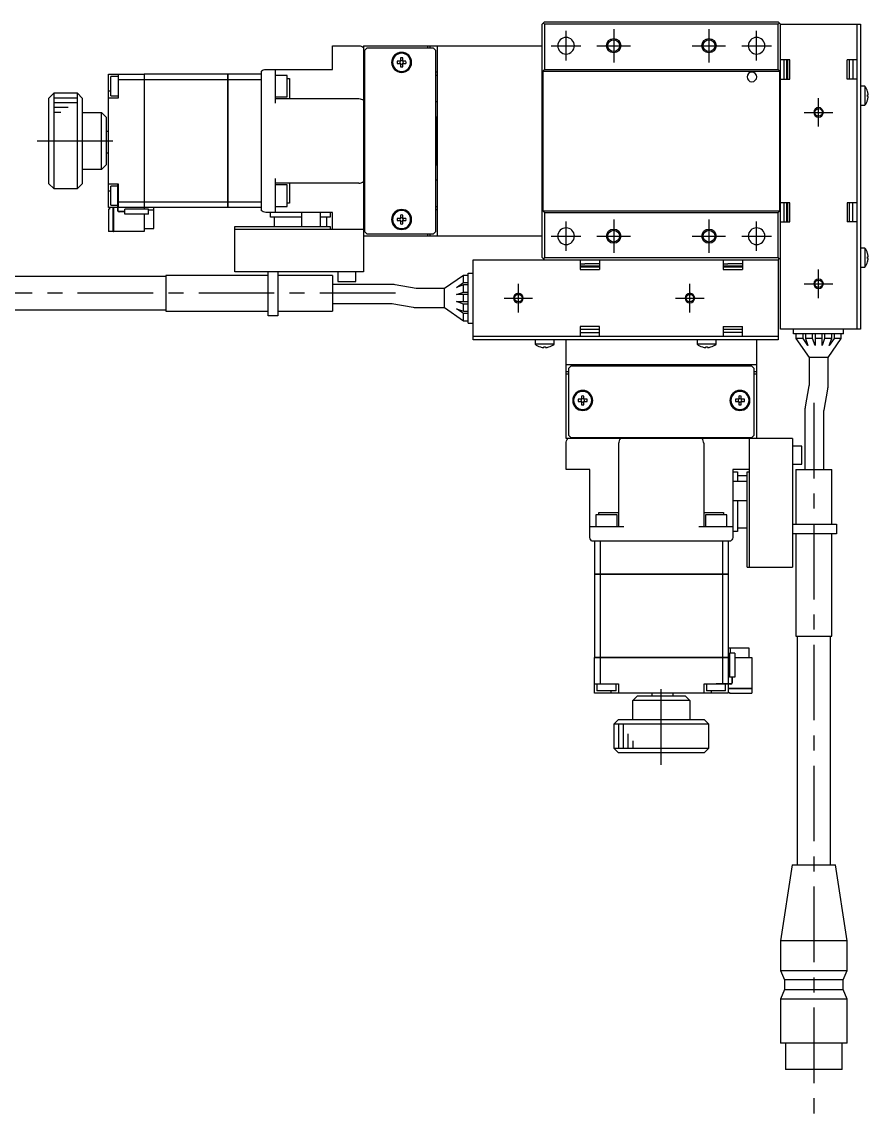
# Model space of a CAD drawing. Extents: x -1 to 668, y -8 to 398.
# Drawn here: x 490.7 to 668.2, y 79.5 to 309.5 of the extents above; entities that cross this region are included whole.
import ezdxf

# ---------------------------------------------------------------- set-up
doc = ezdxf.new("R2010")
doc.units = 0
doc.header["$LTSCALE"] = 0.5
doc.linetypes.add('CENTER', pattern=[50.8, 31.75, -6.35, 6.35, -6.35])
for name, color, linetype in [('MSM_CENTER', 1, 'CENTER'), ('MSM_CONTINUOUS', 7, 'CONTINUOUS'), ('MSM_NARROW', 5, 'CONTINUOUS')]:
    doc.layers.add(name, color=color, linetype=linetype)

msp = doc.modelspace()

# ---------------------------------------------------------------- linework, layer by layer
at = {"layer": 'MSM_CENTER'}
for p, q in [((604.84, 301.41), (604.84, 307.61)), ((614.84, 308.01), (614.84, 301.01)), ((634.84, 308.01), (634.84, 301.01)), ((644.84, 301.41), (644.84, 307.61)), ((601.74, 304.51), (607.94, 304.51)), ((611.34, 304.51), (618.34, 304.51)), ((631.34, 304.51), (638.34, 304.51)), ((641.74, 304.51), (647.94, 304.51)), ((657.84, 287.51), (657.84, 293.51)), ((654.84, 290.51), (660.84, 290.51)), ((493.84, 284.51), (511.84, 284.51)), ((604.84, 261.41), (604.84, 267.61)), ((614.84, 268.01), (614.84, 261.01)), ((634.84, 268.01), (634.84, 261.01)), ((644.84, 261.41), (644.84, 267.61)), ((601.74, 264.51), (607.94, 264.51)), ((611.34, 264.51), (618.34, 264.51)), ((631.34, 264.51), (638.34, 264.51)), ((641.74, 264.51), (647.94, 264.51)), ((657.84, 251.51), (657.84, 257.51)), ((594.84, 248.51), (594.84, 254.51)), ((630.84, 248.51), (630.84, 254.51)), ((654.84, 254.51), (660.84, 254.51)), ((569.03, 252.51), (424.03, 252.51)), ((591.84, 251.51), (597.84, 251.51)), ((627.84, 251.51), (633.84, 251.51)), ((656.84, 229.51), (656.84, 79.51)), ((624.84, 153.51), (624.84, 171.51))]:
    msp.add_line(p, q, dxfattribs=at)
at = {"layer": 'MSM_CONTINUOUS'}
for p, q in [((599.84, 309.01), (600.34, 309.51)), ((599.84, 260.01), (599.84, 309.01)), ((600.09, 309.26), (600.34, 309.01)), ((600.34, 309.51), (649.34, 309.51)), ((600.34, 309.01), (600.34, 299.51)), ((649.34, 309.01), (600.34, 309.01)), ((649.84, 309.01), (649.34, 309.51)), ((649.34, 309.01), (649.59, 309.26)), ((649.34, 299.51), (649.34, 309.01)), ((649.84, 245.01), (649.84, 309.01)), ((649.84, 309.01), (666.64, 309.01)), ((665.84, 309.01), (665.84, 245.01)), ((666.64, 309.01), (666.64, 245.01)), ((555.84, 299.51), (555.84, 304.51)), ((555.84, 304.51), (561.34, 304.51)), ((562.34, 304.51), (562.34, 257.01)), ((562.34, 304.51), (599.84, 304.51)), ((563.04, 304.01), (562.54, 303.51)), ((577.04, 304.01), (563.04, 304.01)), ((575.84, 304.01), (575.84, 304.51)), ((576.34, 304.01), (576.34, 304.51)), ((577.54, 303.51), (577.04, 304.01)), ((577.84, 264.51), (577.84, 304.51)), ((562.54, 303.51), (562.54, 265.51)), ((570.1, 301.93), (570.1, 301.25)), ((570.58, 301.25), (570.58, 301.93)), ((577.54, 265.51), (577.54, 303.51)), ((651.84, 301.51), (649.84, 301.51)), ((650.64, 297.51), (650.64, 301.51)), ((651.14, 301.51), (651.14, 297.51)), ((651.34, 301.51), (651.34, 297.51)), ((651.84, 297.51), (651.84, 301.51)), ((663.84, 297.51), (663.84, 301.51)), ((665.84, 301.51), (663.84, 301.51)), ((664.34, 297.51), (664.34, 301.51)), ((665.04, 301.51), (665.04, 297.51)), ((540.84, 299.13), (540.84, 269.89)), ((541.84, 299.51), (555.84, 299.51)), ((543.84, 299.51), (543.84, 292.41)), ((562.54, 299.01), (562.34, 299.01)), ((570.1, 301.25), (569.42, 301.25)), ((569.42, 300.77), (570.1, 300.77)), ((570.1, 300.77), (570.1, 300.09)), ((571.26, 301.25), (570.58, 301.25)), ((570.58, 300.09), (570.58, 300.77)), ((570.58, 300.77), (571.26, 300.77)), ((577.54, 299.01), (577.84, 299.01)), ((600.34, 299.51), (599.99, 299.16)), ((599.99, 299.16), (599.99, 269.86)), ((599.99, 299.16), (649.69, 299.16)), ((600.34, 299.51), (649.34, 299.51)), ((649.69, 299.16), (649.34, 299.51)), ((649.69, 269.86), (649.69, 299.16)), ((508.84, 298.51), (516.34, 298.51)), ((508.84, 270.51), (508.84, 298.51)), ((509.34, 294.01), (509.34, 298.01)), ((510.84, 298.01), (509.34, 298.01)), ((510.84, 298.51), (510.84, 293.51)), ((516.34, 297.35), (510.84, 297.35)), ((516.34, 298.51), (516.34, 270.21)), ((516.34, 298.5), (516.35, 298.5)), ((516.34, 297.35), (516.35, 297.35)), ((533.84, 298.51), (516.35, 298.51)), ((516.35, 298.51), (516.35, 270.21)), ((533.84, 297.35), (516.35, 297.35)), ((533.84, 270.51), (533.84, 298.51)), ((533.84, 298.5), (533.85, 298.5)), ((533.84, 297.35), (533.85, 297.35)), ((540.84, 298.51), (533.85, 298.51)), ((533.85, 298.51), (533.85, 270.51)), ((540.84, 297.35), (533.85, 297.35)), ((546.34, 298.26), (543.84, 298.26)), ((546.34, 293.76), (546.34, 298.26)), ((546.34, 297.59), (546.84, 297.59)), ((546.84, 297.59), (546.84, 293.41)), ((577.84, 298.26), (577.54, 298.26)), ((649.84, 297.51), (651.84, 297.51)), ((665.84, 297.51), (663.84, 297.51)), ((497.34, 294.51), (496.34, 293.51)), ((497.34, 294.51), (497.34, 274.51)), ((502.34, 294.51), (497.34, 294.51)), ((502.34, 274.51), (502.34, 294.51)), ((503.34, 293.51), (502.34, 294.51)), ((508.84, 295.01), (509.34, 295.01)), ((562.54, 294.51), (562.34, 294.51)), ((667.53, 296.01), (666.64, 296.01)), ((667.53, 296.01), (667.53, 292.01)), ((668.11, 294.9), (668.11, 294.9)), ((496.34, 275.51), (496.34, 293.51)), ((503.34, 293.51), (503.34, 275.51)), ((510.84, 293.51), (508.84, 293.51)), ((509.34, 294.01), (510.84, 294.01)), ((543.84, 293.76), (546.34, 293.76)), ((543.84, 293.41), (561.34, 293.41)), ((562.54, 293.51), (562.34, 293.51)), ((577.54, 292.76), (577.84, 292.76)), ((668.11, 294.19), (668.23, 294.19)), ((668.11, 293.83), (668.11, 294.19)), ((668.23, 293.83), (668.11, 293.83)), ((668.11, 293.12), (668.11, 293.12)), ((503.34, 290.51), (507.34, 290.51)), ((507.34, 278.51), (507.34, 290.51)), ((508.34, 289.51), (507.34, 290.51)), ((562.54, 292.01), (562.34, 292.01)), ((666.64, 292.01), (667.53, 292.01)), ((508.34, 289.51), (508.34, 279.51)), ((577.64, 289.51), (577.54, 289.51)), ((577.64, 279.51), (577.64, 289.51)), ((577.84, 289.31), (577.64, 289.51)), ((508.84, 286.51), (508.34, 286.51)), ((508.34, 282.01), (508.84, 282.01)), ((507.34, 278.51), (503.34, 278.51)), ((507.34, 278.51), (508.34, 279.51)), ((577.54, 279.51), (577.64, 279.51)), ((577.64, 279.51), (577.84, 279.71)), ((543.84, 276.61), (543.84, 269.51)), ((562.34, 277.01), (562.54, 277.01)), ((577.84, 276.26), (577.54, 276.26)), ((496.34, 275.51), (497.34, 274.51)), ((497.34, 274.51), (502.34, 274.51)), ((502.34, 274.51), (503.34, 275.51)), ((508.84, 275.51), (510.84, 275.51)), ((508.84, 274.01), (509.34, 274.01)), ((510.74, 275.01), (509.34, 275.01)), ((509.34, 271.01), (509.34, 275.01)), ((510.74, 275.51), (510.74, 269.91)), ((510.84, 275.51), (510.84, 273.01)), ((561.34, 275.61), (543.84, 275.61)), ((546.34, 275.26), (543.84, 275.26)), ((546.34, 270.76), (546.34, 275.26)), ((546.84, 275.61), (546.84, 271.43)), ((562.54, 275.51), (562.34, 275.51)), ((562.34, 274.51), (562.54, 274.51)), ((510.84, 273.01), (510.84, 271.66)), ((510.84, 273.01), (510.84, 270.51)), ((516.34, 271.66), (510.84, 271.66)), ((516.34, 271.67), (516.35, 271.67)), ((533.84, 271.66), (516.35, 271.66)), ((533.84, 271.67), (533.85, 271.67)), ((540.84, 271.66), (533.85, 271.66)), ((546.84, 271.43), (546.34, 271.43)), ((651.84, 271.51), (649.84, 271.51)), ((650.64, 267.51), (650.64, 271.51)), ((651.14, 271.51), (651.14, 267.51)), ((651.34, 271.51), (651.34, 267.51)), ((651.84, 267.51), (651.84, 271.51)), ((665.84, 271.51), (663.84, 271.51)), ((663.84, 271.51), (663.84, 267.51)), ((664.34, 267.51), (664.34, 271.51)), ((665.04, 267.51), (665.04, 271.51)), ((510.74, 270.51), (508.84, 270.51)), ((509.04, 270.21), (508.84, 270.21)), ((508.84, 270.21), (508.84, 265.51)), ((509.04, 270.51), (509.04, 270.21)), ((509.34, 271.01), (510.84, 271.01)), ((509.84, 265.51), (509.84, 270.51)), ((509.85, 270.51), (509.85, 265.51)), ((510.84, 270.65), (510.84, 271.01)), ((510.84, 269.91), (510.84, 270.65)), ((516.34, 270.51), (510.84, 270.51)), ((512.24, 269.71), (511.04, 269.71)), ((512.24, 269.61), (511.04, 269.61)), ((517.24, 270.21), (512.24, 270.21)), ((512.24, 269.11), (512.24, 270.21)), ((517.24, 269.11), (512.24, 269.11)), ((516.34, 270.52), (516.35, 270.52)), ((516.34, 269.11), (516.34, 265.51)), ((533.84, 270.51), (516.35, 270.51)), ((516.35, 269.11), (516.35, 266.51)), ((517.24, 269.11), (517.24, 270.21)), ((517.24, 270.01), (518.34, 270.01)), ((518.34, 266.11), (518.34, 270.51)), ((533.84, 270.52), (533.85, 270.52)), ((540.84, 270.51), (533.85, 270.51)), ((555.84, 269.51), (541.84, 269.51)), ((542.84, 268.51), (542.84, 269.51)), ((543.84, 270.76), (546.34, 270.76)), ((549.34, 269.51), (549.34, 266.51)), ((553.34, 266.51), (553.34, 269.51)), ((555.34, 269.51), (555.34, 268.51)), ((555.84, 266.01), (555.84, 269.51)), ((562.34, 270.01), (562.54, 270.01)), ((577.54, 270.76), (577.84, 270.76)), ((577.84, 270.01), (577.54, 270.01)), ((599.99, 269.86), (600.34, 269.51)), ((599.99, 269.86), (649.69, 269.86)), ((600.34, 269.51), (600.34, 260.01)), ((600.34, 269.51), (649.34, 269.51)), ((649.34, 269.51), (649.69, 269.86)), ((649.34, 260.01), (649.34, 269.51)), ((549.34, 268.51), (542.84, 268.51)), ((543.59, 268.51), (543.59, 266.51)), ((555.34, 268.51), (553.34, 268.51)), ((554.59, 268.51), (554.59, 266.51)), ((570.1, 268.25), (569.42, 268.25)), ((569.42, 267.77), (570.1, 267.77)), ((570.1, 268.93), (570.1, 268.25)), ((570.1, 267.77), (570.1, 267.09)), ((570.58, 268.25), (570.58, 268.93)), ((571.26, 268.25), (570.58, 268.25)), ((570.58, 267.09), (570.58, 267.77)), ((570.58, 267.77), (571.26, 267.77)), ((649.84, 267.51), (651.84, 267.51)), ((665.84, 267.51), (663.84, 267.51)), ((509.84, 265.51), (508.84, 265.51)), ((509.84, 265.52), (509.85, 265.52)), ((516.34, 265.51), (509.85, 265.51)), ((516.35, 266.51), (516.34, 266.51)), ((516.34, 266.11), (518.34, 266.11)), ((535.34, 257.01), (535.34, 266.51)), ((535.34, 266.51), (555.34, 266.51)), ((535.34, 266.01), (562.34, 266.01)), ((555.34, 266.51), (555.34, 266.01)), ((599.84, 264.51), (562.34, 264.51)), ((562.54, 265.51), (563.04, 265.01)), ((563.04, 265.01), (577.04, 265.01)), ((575.84, 264.51), (575.84, 265.01)), ((576.34, 264.51), (576.34, 265.01)), ((577.04, 265.01), (577.54, 265.51)), ((600.34, 259.51), (599.84, 260.01)), ((600.34, 260.01), (600.09, 259.76)), ((600.34, 260.01), (649.34, 260.01)), ((649.59, 259.76), (649.34, 260.01)), ((649.34, 259.51), (649.84, 260.01)), ((667.53, 262.01), (666.64, 262.01)), ((667.53, 262.01), (667.53, 258.01)), ((668.11, 260.9), (668.11, 260.9)), ((668.11, 260.19), (668.23, 260.19)), ((668.11, 259.83), (668.11, 260.19)), ((585.34, 242.71), (585.34, 259.51)), ((585.34, 259.51), (649.34, 259.51)), ((607.84, 259.51), (607.84, 257.51)), ((607.84, 258.71), (608.78, 258.71)), ((611.84, 258.21), (607.84, 258.21)), ((611.84, 258.01), (607.84, 258.01)), ((611.84, 258.71), (608.78, 258.71)), ((611.84, 259.51), (611.84, 257.51)), ((637.84, 259.51), (637.84, 257.51)), ((637.84, 258.71), (638.78, 258.71)), ((641.84, 258.21), (637.84, 258.21)), ((641.84, 258.01), (637.84, 258.01)), ((641.84, 258.71), (638.78, 258.71)), ((641.84, 259.51), (641.84, 257.51)), ((649.34, 259.51), (649.34, 242.71)), ((666.64, 258.01), (667.53, 258.01)), ((668.23, 259.83), (668.11, 259.83)), ((668.11, 259.12), (668.11, 259.12)), ((520.84, 256.01), (472.84, 256.01)), ((520.84, 256.26), (520.84, 248.76)), ((542.34, 256.26), (520.84, 256.26)), ((562.34, 257.01), (535.34, 257.01)), ((542.34, 247.76), (542.34, 257.01)), ((544.34, 257.01), (544.34, 247.76)), ((555.84, 256.26), (544.34, 256.26)), ((555.84, 256.26), (555.84, 248.76)), ((556.94, 257.01), (556.94, 255.01)), ((560.74, 255.01), (560.74, 257.01)), ((583.34, 256.26), (579.34, 253.51)), ((583.34, 254.76), (583.34, 256.26)), ((584.34, 256.26), (583.34, 256.26)), ((584.34, 246.26), (584.34, 256.76)), ((584.34, 256.76), (585.34, 256.76)), ((607.84, 257.51), (611.84, 257.51)), ((637.84, 257.51), (641.84, 257.51)), ((568.15, 254.38), (555.84, 254.38)), ((556.94, 255.01), (560.74, 255.01)), ((573.42, 253.52), (569.02, 254.3)), ((579.34, 253.51), (573.6, 253.51)), ((579.34, 249.51), (579.34, 253.51)), ((581.88, 253.76), (583.34, 254.76)), ((583.34, 254.26), (581.88, 253.76)), ((583.34, 254.76), (584.34, 254.76)), ((583.34, 252.76), (583.34, 254.26)), ((584.34, 254.26), (583.34, 254.26)), ((581.88, 252.26), (583.34, 252.76)), ((584.34, 252.26), (581.88, 252.26)), ((581.88, 250.76), (584.34, 250.76)), ((583.34, 250.26), (581.88, 250.76)), ((583.34, 252.76), (584.34, 252.76)), ((583.34, 250.76), (583.34, 252.26)), ((472.84, 249.01), (520.84, 249.01)), ((520.84, 248.76), (542.34, 248.76)), ((544.34, 248.76), (555.84, 248.76)), ((555.84, 250.38), (568.15, 250.38)), ((568.32, 250.36), (572.73, 249.58)), ((573.6, 249.51), (579.34, 249.51)), ((579.34, 249.51), (583.34, 246.76)), ((581.88, 249.26), (583.34, 248.76)), ((583.34, 248.26), (581.88, 249.26)), ((583.34, 248.76), (583.34, 250.26)), ((584.34, 250.26), (583.34, 250.26)), ((583.34, 248.76), (584.34, 248.76)), ((544.34, 247.76), (542.34, 247.76)), ((583.34, 246.76), (583.34, 248.26)), ((584.34, 248.26), (583.34, 248.26)), ((583.34, 246.76), (584.34, 246.76)), ((584.34, 246.26), (585.34, 246.26)), ((607.84, 245.51), (607.84, 243.51)), ((611.84, 245.51), (607.84, 245.51)), ((607.84, 245.01), (611.84, 245.01)), ((607.84, 244.31), (611.84, 244.31)), ((611.84, 243.51), (611.84, 245.51)), ((637.84, 245.51), (641.84, 245.51)), ((637.84, 245.51), (637.84, 243.51)), ((637.84, 245.01), (641.84, 245.01)), ((641.84, 244.31), (637.84, 244.31)), ((641.84, 243.51), (641.84, 245.51)), ((666.64, 245.01), (649.84, 245.01)), ((652.59, 244.01), (652.59, 245.01)), ((663.09, 244.01), (652.59, 244.01)), ((653.09, 244.01), (653.09, 243.01)), ((654.59, 243.01), (654.59, 244.01)), ((655.09, 244.01), (655.09, 243.01)), ((656.59, 243.01), (656.59, 244.01)), ((657.09, 244.01), (657.09, 241.55)), ((658.59, 241.55), (658.59, 244.01)), ((659.09, 244.01), (659.09, 243.01)), ((660.59, 243.01), (660.59, 244.01)), ((661.09, 244.01), (661.09, 243.01)), ((662.59, 243.01), (662.59, 244.01)), ((663.09, 244.01), (663.09, 245.01)), ((585.34, 243.51), (649.34, 243.51)), ((649.34, 242.71), (585.34, 242.71)), ((598.34, 242.71), (598.34, 241.81)), ((602.34, 241.81), (598.34, 241.81)), ((602.34, 241.81), (602.34, 242.71)), ((604.84, 222.01), (604.84, 242.71)), ((632.34, 242.71), (632.34, 241.81)), ((636.34, 241.81), (632.34, 241.81)), ((636.34, 241.81), (636.34, 242.71)), ((644.84, 242.71), (644.84, 222.01)), ((653.09, 243.01), (655.84, 239.01)), ((654.59, 243.01), (653.09, 243.01)), ((655.59, 241.55), (654.59, 243.01)), ((655.09, 243.01), (655.59, 241.55)), ((656.59, 243.01), (655.09, 243.01)), ((657.09, 241.55), (656.59, 243.01)), ((658.59, 243.01), (657.09, 243.01)), ((659.09, 243.01), (658.59, 241.55)), ((660.59, 243.01), (659.09, 243.01)), ((659.84, 239.01), (662.59, 243.01)), ((660.09, 241.55), (660.59, 243.01)), ((661.09, 243.01), (660.09, 241.55)), ((662.59, 243.01), (661.09, 243.01)), ((599.45, 241.23), (599.45, 241.24)), ((600.16, 241.24), (600.52, 241.24)), ((600.16, 241.12), (600.16, 241.24)), ((600.52, 241.24), (600.52, 241.12)), ((601.22, 241.24), (601.22, 241.23)), ((633.45, 241.23), (633.45, 241.24)), ((634.16, 241.24), (634.52, 241.24)), ((634.16, 241.12), (634.16, 241.24)), ((634.52, 241.24), (634.52, 241.12)), ((635.22, 241.24), (635.22, 241.23)), ((644.84, 237.51), (604.84, 237.51)), ((605.84, 237.21), (605.34, 236.71)), ((643.84, 237.21), (605.84, 237.21)), ((610.34, 237.21), (610.34, 237.51)), ((611.09, 237.51), (611.09, 237.21)), ((616.59, 237.21), (616.59, 237.51)), ((620.04, 237.51), (619.84, 237.31)), ((629.84, 237.31), (619.84, 237.31)), ((619.84, 237.31), (619.84, 237.21)), ((629.84, 237.31), (629.64, 237.51)), ((629.84, 237.21), (629.84, 237.31)), ((633.09, 237.51), (633.09, 237.21)), ((638.59, 237.21), (638.59, 237.51)), ((639.34, 237.51), (639.34, 237.21)), ((644.34, 236.71), (643.84, 237.21)), ((655.84, 239.01), (655.84, 233.27)), ((659.84, 239.01), (655.84, 239.01)), ((659.84, 233.27), (659.84, 239.01)), ((605.34, 236.01), (604.84, 236.01)), ((605.34, 235.51), (604.84, 235.51)), ((605.34, 236.71), (605.34, 222.71)), ((644.34, 222.71), (644.34, 236.71)), ((644.84, 236.01), (644.34, 236.01)), ((644.84, 235.51), (644.34, 235.51)), ((655.82, 233.1), (655.04, 228.69)), ((658.98, 228), (659.76, 232.4)), ((608.1, 230.25), (607.42, 230.25)), ((608.1, 230.93), (608.1, 230.25)), ((608.58, 230.25), (608.58, 230.93)), ((609.26, 230.25), (608.58, 230.25)), ((641.1, 230.25), (640.42, 230.25)), ((641.1, 230.93), (641.1, 230.25)), ((641.58, 230.25), (641.58, 230.93)), ((642.26, 230.25), (641.58, 230.25)), ((607.42, 229.77), (608.1, 229.77)), ((608.1, 229.77), (608.1, 229.09)), ((608.58, 229.77), (609.26, 229.77)), ((608.58, 229.09), (608.58, 229.77)), ((640.42, 229.77), (641.1, 229.77)), ((641.1, 229.77), (641.1, 229.09)), ((641.58, 229.09), (641.58, 229.77)), ((641.58, 229.77), (642.26, 229.77)), ((654.97, 227.82), (654.97, 215.51)), ((658.97, 215.51), (658.97, 227.82)), ((652.34, 222.01), (604.84, 222.01)), ((604.84, 215.51), (604.84, 221.01)), ((605.34, 222.71), (605.84, 222.21)), ((605.84, 222.21), (643.84, 222.21)), ((610.34, 222.21), (610.34, 222.01)), ((614.84, 222.21), (614.84, 222.01)), ((615.84, 222.21), (615.84, 222.01)), ((615.94, 203.51), (615.94, 221.01)), ((617.34, 222.21), (617.34, 222.01)), ((632.34, 222.01), (632.34, 222.21)), ((633.74, 221.01), (633.74, 203.51)), ((633.84, 222.21), (633.84, 222.01)), ((634.84, 222.01), (634.84, 222.21)), ((639.34, 222.01), (639.34, 222.21)), ((643.34, 195.01), (643.34, 222.01)), ((643.84, 222.21), (644.34, 222.71)), ((652.34, 222.01), (652.34, 195.01)), ((654.34, 220.41), (652.34, 220.41)), ((654.34, 216.61), (654.34, 220.41)), ((652.34, 216.61), (654.34, 216.61)), ((609.84, 215.51), (604.84, 215.51)), ((609.84, 201.51), (609.84, 215.51)), ((639.84, 215.51), (639.84, 201.51)), ((643.34, 215.51), (639.84, 215.51)), ((639.84, 215.01), (640.84, 215.01)), ((640.84, 215.01), (640.84, 213.01)), ((640.84, 214.26), (642.84, 214.26)), ((642.84, 195.01), (642.84, 215.01)), ((642.84, 215.01), (643.34, 215.01)), ((653.09, 215.51), (653.09, 204.01)), ((653.09, 215.51), (660.59, 215.51)), ((660.59, 204.01), (660.59, 215.51)), ((642.84, 213.01), (639.84, 213.01)), ((639.84, 209.01), (642.84, 209.01)), ((640.84, 209.01), (640.84, 202.51)), ((611.09, 206.01), (611.09, 203.51)), ((615.59, 206.01), (611.09, 206.01)), ((611.76, 206.01), (611.76, 206.51)), ((611.76, 206.51), (615.94, 206.51)), ((615.59, 203.51), (615.59, 206.01)), ((633.74, 206.51), (637.92, 206.51)), ((634.09, 206.01), (634.09, 203.51)), ((638.59, 206.01), (634.09, 206.01)), ((637.92, 206.51), (637.92, 206.01)), ((638.59, 203.51), (638.59, 206.01)), ((609.84, 203.51), (616.94, 203.51)), ((632.74, 203.51), (639.84, 203.51)), ((640.84, 202.51), (639.84, 202.51)), ((640.84, 203.26), (642.84, 203.26)), ((652.34, 204.01), (661.59, 204.01)), ((661.59, 204.01), (661.59, 202.01)), ((610.22, 200.51), (639.45, 200.51)), ((610.84, 200.51), (610.84, 193.52)), ((611.99, 200.51), (611.99, 193.52)), ((637.68, 200.51), (637.68, 193.52)), ((638.84, 200.51), (638.84, 193.52)), ((661.59, 202.01), (652.34, 202.01)), ((653.09, 202.01), (653.09, 180.51)), ((660.59, 180.51), (660.59, 202.01)), ((610.84, 193.52), (638.84, 193.52)), ((610.84, 193.51), (610.84, 176.02)), ((638.84, 193.51), (610.84, 193.51)), ((610.85, 193.51), (610.85, 193.52)), ((611.99, 193.51), (611.99, 193.52)), ((611.99, 193.51), (611.99, 176.02)), ((637.68, 193.51), (637.68, 193.52)), ((637.68, 193.51), (637.68, 176.02)), ((638.83, 193.51), (638.83, 193.52)), ((638.84, 193.51), (638.84, 176.02)), ((642.84, 195.01), (652.34, 195.01)), ((653.09, 180.51), (660.59, 180.51)), ((653.34, 180.51), (653.34, 132.51)), ((660.34, 132.51), (660.34, 180.51)), ((643.24, 178.01), (638.84, 178.01)), ((639.34, 176.91), (639.34, 178.01)), ((643.24, 176.01), (643.24, 178.01)), ((610.84, 176.02), (639.14, 176.02)), ((639.14, 176.01), (610.84, 176.01)), ((610.84, 168.51), (610.84, 176.01)), ((610.85, 176.01), (610.85, 176.02)), ((611.99, 176.01), (611.99, 176.02)), ((611.99, 176.01), (611.99, 170.51)), ((637.68, 176.01), (637.68, 176.02)), ((637.68, 176.01), (637.68, 170.51)), ((638.83, 176.01), (638.83, 176.02)), ((638.84, 176.01), (638.84, 170.51)), ((639.14, 176.91), (639.14, 171.91)), ((640.24, 176.91), (639.14, 176.91)), ((640.24, 176.91), (640.24, 171.91)), ((640.24, 176.02), (642.84, 176.02)), ((640.24, 176.01), (643.84, 176.01)), ((642.84, 176.02), (642.84, 176.01)), ((643.84, 176.01), (643.84, 169.52)), ((610.84, 170.51), (615.84, 170.51)), ((611.34, 170.51), (611.34, 169.01)), ((615.34, 169.01), (615.34, 170.51)), ((615.84, 170.51), (615.84, 168.51)), ((633.84, 170.51), (636.34, 170.51)), ((633.84, 168.51), (633.84, 170.51)), ((639.44, 170.41), (633.84, 170.41)), ((634.34, 170.41), (634.34, 169.01)), ((638.84, 170.51), (636.34, 170.51)), ((636.34, 170.51), (637.68, 170.51)), ((638.69, 170.51), (638.34, 170.51)), ((638.34, 169.01), (638.34, 170.51)), ((639.44, 170.51), (638.69, 170.51)), ((638.84, 170.41), (638.84, 168.51)), ((640.24, 171.91), (639.14, 171.91)), ((639.64, 171.91), (639.64, 170.71)), ((639.74, 171.91), (639.74, 170.71)), ((638.84, 168.51), (610.84, 168.51)), ((615.34, 169.01), (611.34, 169.01)), ((614.34, 168.51), (614.34, 169.01)), ((619.84, 168.01), (618.84, 167.01)), ((619.84, 168.01), (629.84, 168.01)), ((622.84, 168.51), (622.84, 168.01)), ((627.34, 168.01), (627.34, 168.51)), ((630.84, 167.01), (629.84, 168.01)), ((638.34, 169.01), (634.34, 169.01)), ((635.34, 168.51), (635.34, 169.01)), ((638.84, 169.52), (643.84, 169.52)), ((643.84, 169.51), (638.84, 169.51)), ((638.84, 168.71), (639.14, 168.71)), ((639.14, 168.71), (639.14, 168.51)), ((639.14, 168.51), (643.84, 168.51)), ((643.83, 169.51), (643.83, 169.52)), ((643.84, 169.51), (643.84, 168.51)), ((630.84, 167.01), (618.84, 167.01)), ((618.84, 163.01), (618.84, 167.01)), ((630.84, 167.01), (630.84, 163.01)), ((615.84, 163.01), (614.84, 162.01)), ((614.84, 162.01), (614.84, 157.01)), ((634.84, 162.01), (614.84, 162.01)), ((615.84, 163.01), (633.84, 163.01)), ((634.84, 162.01), (633.84, 163.01)), ((634.84, 157.01), (634.84, 162.01)), ((614.84, 157.01), (615.84, 156.01)), ((614.84, 157.01), (634.84, 157.01)), ((633.84, 156.01), (634.84, 157.01)), ((633.84, 156.01), (615.84, 156.01)), ((652.27, 132.51), (649.84, 116.51)), ((652.27, 132.51), (661.41, 132.51)), ((663.84, 116.51), (661.41, 132.51)), ((649.84, 116.51), (649.84, 110.31)), ((663.84, 116.51), (649.84, 116.51)), ((663.84, 110.31), (663.84, 116.51)), ((649.84, 110.31), (650.69, 108.31)), ((649.84, 110.31), (663.84, 110.31)), ((650.69, 108.31), (650.69, 106.31)), ((662.99, 108.31), (650.69, 108.31)), ((662.99, 108.31), (663.84, 110.31)), ((662.99, 106.31), (662.99, 108.31)), ((650.69, 106.31), (649.84, 104.31)), ((650.69, 106.31), (662.99, 106.31)), ((663.84, 104.31), (662.99, 106.31)), ((649.84, 104.31), (649.84, 95.01)), ((663.84, 104.31), (649.84, 104.31)), ((663.84, 95.01), (663.84, 104.31)), ((663.84, 95.01), (649.84, 95.01)), ((650.89, 95.01), (650.89, 89.51)), ((662.79, 89.51), (662.79, 95.01)), ((662.79, 89.51), (650.89, 89.51))]:
    msp.add_line(p, q, dxfattribs=at)
at = {"layer": 'MSM_CONTINUOUS', "extrusion": (0, 0, -1)}
for centre, radius in [((-604.84, 304.51), 1.75), ((-644.84, 304.51), 1.75), ((-570.34, 301.01), 2.1), ((-570.34, 301.01), 1.9), ((-643.84, 297.96), 1.02), ((-570.34, 268.01), 2.1), ((-570.34, 268.01), 1.9), ((-604.84, 264.51), 1.75), ((-644.84, 264.51), 1.75), ((-608.34, 230.01), 2.1), ((-608.34, 230.01), 1.9), ((-641.34, 230.01), 2.1), ((-641.34, 230.01), 1.9)]:
    msp.add_circle(centre, radius, dxfattribs=at)
at = {"layer": 'MSM_CONTINUOUS'}
for centre, radius in [((614.84, 304.51), 1.23), ((634.84, 304.51), 1.23), ((657.84, 290.51), 0.783), ((614.84, 264.51), 1.23), ((634.84, 264.51), 1.23), ((657.84, 254.51), 0.783), ((594.84, 251.51), 0.783), ((630.84, 251.51), 0.783)]:
    msp.add_circle(centre, radius, dxfattribs=at)
at = {"layer": 'MSM_CONTINUOUS', "extrusion": (0, 0, -1)}
for centre, radius, start, end in [((-561.34, 303.01), 1.5, 90, 131.8103), ((-541.84, 298.01), 1.5, 48.1897, 90), ((-561.34, 291.91), 1.5, 90, 131.8103), ((-511.04, 269.91), 0.2, 270, 0), ((-541.84, 271.01), 1.5, 270, 311.8103), ((-573.6, 254.51), 1, 270, 280), ((-568.15, 249.38), 1, 90, 100), ((-654.84, 233.27), 1, 180, 190), ((-659.97, 227.82), 1, 0, 10), ((-606.34, 221.01), 1.5, 0, 41.8103), ((-617.44, 221.01), 1.5, 0, 41.8103), ((-611.34, 201.51), 1.5, 318.1897, 0), ((-638.34, 201.51), 1.5, 180, 221.8103), ((-639.44, 170.71), 0.2, 180, 270)]:
    msp.add_arc(centre, radius, start, end, dxfattribs=at)
at = {"layer": 'MSM_CONTINUOUS'}
for centre, radius, start, end in [((570.34, 301.01), 0.95, 75.3667, 104.6333), ((570.34, 301.01), 0.365, 48.8496, 131.1504), ((570.34, 301.01), 0.95, 165.3667, 194.6333), ((570.34, 301.01), 0.365, 138.8496, 221.1504), ((570.34, 301.01), 0.365, 228.8496, 311.1504), ((570.34, 301.01), 0.95, 255.3667, 284.6333), ((570.34, 301.01), 0.365, 318.8496, 41.1504), ((570.34, 301.01), 0.95, 345.3667, 14.6333), ((665.04, 294.01), 3.2, 16.1225, 38.6822), ((665.04, 294.01), 3.19, 3.2297, 16.1067), ((665.04, 294.01), 3.2, 321.3178, 343.8775), ((665.04, 294.01), 3.19, 343.8933, 356.7703), ((561.34, 277.11), 1.5, 270, 311.8103), ((511.04, 269.91), 0.3, 180, 270), ((570.34, 268.01), 0.95, 165.3667, 194.6333), ((570.34, 268.01), 0.365, 138.8496, 221.1504), ((570.34, 268.01), 0.95, 75.3667, 104.6333), ((570.34, 268.01), 0.365, 48.8496, 131.1504), ((570.34, 268.01), 0.365, 228.8496, 311.1504), ((570.34, 268.01), 0.95, 255.3667, 284.6333), ((570.34, 268.01), 0.365, 318.8496, 41.1504), ((570.34, 268.01), 0.95, 345.3667, 14.6333), ((665.04, 260.01), 3.2, 16.1225, 38.6822), ((665.04, 260.01), 3.19, 3.2297, 16.1067), ((665.04, 260.01), 3.2, 321.3178, 343.8775), ((665.04, 260.01), 3.19, 343.8933, 356.7703), ((568.15, 249.38), 5, 80, 90), ((573.6, 254.51), 5, 260, 270), ((600.34, 244.31), 3.2, 231.3178, 253.8775), ((600.34, 244.31), 3.2, 286.1225, 308.6822), ((634.34, 244.31), 3.2, 231.3178, 253.8775), ((634.34, 244.31), 3.2, 286.1225, 308.6822), ((600.34, 244.31), 3.19, 253.8933, 266.7703), ((600.34, 244.31), 3.19, 273.2297, 286.1067), ((634.34, 244.31), 3.19, 253.8933, 266.7703), ((634.34, 244.31), 3.19, 273.2297, 286.1067), ((654.84, 233.27), 5, 350, 0), ((608.34, 230.01), 0.95, 165.3667, 194.6333), ((608.34, 230.01), 0.365, 138.8496, 221.1504), ((608.34, 230.01), 0.95, 75.3667, 104.6333), ((608.34, 230.01), 0.365, 48.8496, 131.1504), ((608.34, 230.01), 0.365, 318.8496, 41.1504), ((608.34, 230.01), 0.95, 345.3667, 14.6333), ((641.34, 230.01), 0.95, 165.3667, 194.6333), ((641.34, 230.01), 0.365, 138.8496, 221.1504), ((641.34, 230.01), 0.95, 75.3667, 104.6333), ((641.34, 230.01), 0.365, 48.8496, 131.1504), ((641.34, 230.01), 0.365, 318.8496, 41.1504), ((641.34, 230.01), 0.95, 345.3667, 14.6333), ((608.34, 230.01), 0.365, 228.8496, 311.1504), ((608.34, 230.01), 0.95, 255.3667, 284.6333), ((641.34, 230.01), 0.365, 228.8496, 311.1504), ((641.34, 230.01), 0.95, 255.3667, 284.6333), ((659.97, 227.82), 5, 170, 180), ((632.24, 221.01), 1.5, 0, 41.8103), ((639.44, 170.71), 0.3, 270, 0)]:
    msp.add_arc(centre, radius, start, end, dxfattribs=at)
at = {"layer": 'MSM_NARROW'}
for p, q in [((502.34, 293.51), (497.34, 293.51)), ((502.34, 292.51), (497.34, 292.51)), ((500.34, 291.51), (497.34, 291.51)), ((498.84, 290.51), (497.34, 290.51)), ((615.84, 162.01), (615.84, 157.01)), ((616.84, 162.01), (616.84, 157.01)), ((617.84, 160.01), (617.84, 157.01)), ((618.84, 158.51), (618.84, 157.01))]:
    msp.add_line(p, q, dxfattribs=at)
for centre in [(614.84, 304.51), (634.84, 304.51), (614.84, 264.51), (634.84, 264.51)]:
    msp.add_circle(centre, 1.5, dxfattribs=at)
at = {"layer": 'MSM_NARROW', "extrusion": (0, 0, -1)}
for centre in [(-657.84, 290.51), (-657.84, 254.51), (-594.84, 251.51), (-630.84, 251.51)]:
    msp.add_circle(centre, 1, dxfattribs=at)

doc.saveas('drawing.dxf')
